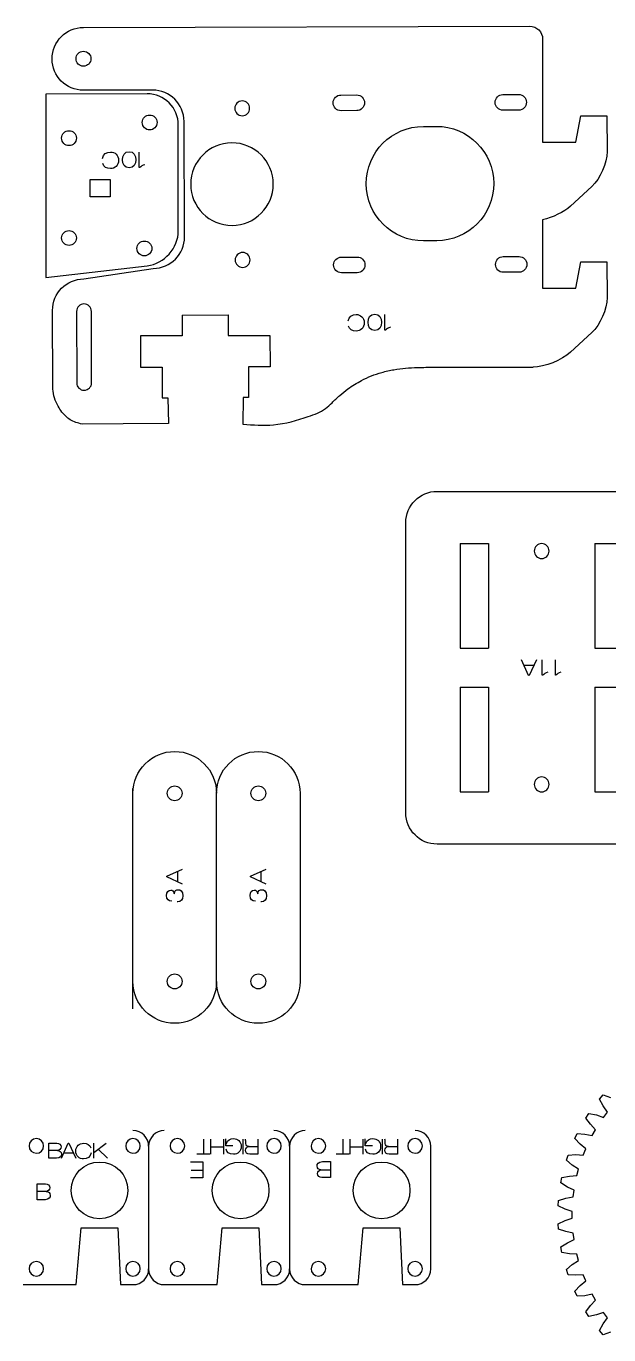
# Model space of a CAD drawing. Header units: millimetres. Extents: x -1146 to -38, y -868 to -122.
# Drawn here: x -704.4 to -592.9, y -519.6 to -269.3 of the extents above; entities that cross this region are included whole.
import ezdxf

# ---------------------------------------------------------------- set-up
doc = ezdxf.new("R2010")
doc.units = ezdxf.units.MM
doc.layers.add('CUTS', color=1, linetype='Continuous', true_color=0xff0000)
doc.layers.add('TEXT', color=5, linetype='Continuous', true_color=0x0000ff)

msp = doc.modelspace()

# ---------------------------------------------------------------- linework, layer by layer
at = {"layer": 'CUTS', "color": 1, "lineweight": 25, "true_color": 0xff0000}
for p, q in [((-693.49, -269.49), (-608.05, -269.25)), ((-674.57, -324.51), (-665.77, -324.49)), ((-674.57, -324.51), (-674.57, -328.46)), ((-665.77, -324.49), (-665.77, -328.43)), ((-674.57, -328.46), (-682.57, -328.49)), ((-682.57, -328.49), (-682.56, -334.49)), ((-665.77, -328.43), (-657.77, -328.4)), ((-657.77, -328.4), (-657.76, -334.41)), ((-682.56, -334.49), (-678.38, -334.47)), ((-678.38, -334.47), (-678.38, -340.32)), ((-657.76, -334.41), (-661.9, -334.42)), ((-661.9, -334.42), (-661.9, -340.27)), ((-627.94, -334.51), (-607.4, -334.49)), ((-699.33, -338.68), (-699.35, -338.24)), ((-678.38, -340.32), (-677.33, -340.32)), ((-677.33, -340.32), (-677.2, -345.27)), ((-662.93, -340.3), (-662.95, -345.4)), ((-661.9, -340.27), (-662.93, -340.3)), ((-685.9, -345.35), (-693.74, -345.39)), ((-677.2, -345.27), (-685.9, -345.35)), ((-625.76, -358.24), (-585.77, -358.24)), ((-621.36, -368.24), (-615.96, -368.24)), ((-621.36, -368.24), (-621.36, -388.24)), ((-615.96, -368.24), (-615.96, -388.24)), ((-595.56, -368.24), (-590.16, -368.24)), ((-595.56, -368.24), (-595.56, -388.24)), ((-621.36, -388.24), (-615.96, -388.24)), ((-595.56, -388.24), (-590.16, -388.24)), ((-621.36, -395.73), (-615.96, -395.73)), ((-621.36, -395.73), (-621.36, -415.73)), ((-615.96, -395.73), (-615.96, -415.73)), ((-595.56, -395.73), (-590.16, -395.73)), ((-595.56, -395.73), (-595.56, -415.73)), ((-621.36, -415.73), (-615.96, -415.73)), ((-595.56, -415.73), (-590.16, -415.73))]:
    msp.add_line(p, q, dxfattribs=at)
for points in [[(-605.57, -271.72), (-605.57, -291.42), (-599.24, -291.42), (-598.26, -286.4), (-593.26, -286.39), (-593.24, -293.23)], [(-681.3, -282.17), (-700.67, -282.23), (-700.67, -317.34), (-681.27, -315.09)], [(-680.23, -281.49), (-693.46, -281.5)], [(-644.18, -282.42), (-641.17, -282.41), (-641.17, -282.41)], [(-613.18, -282.33), (-610.17, -282.32), (-610.17, -282.32)], [(-610.16, -285.32), (-613.17, -285.33)], [(-674.11, -309.56), (-674.21, -287.47)], [(-641.16, -285.41), (-644.17, -285.42)], [(-675.31, -308.4), (-675.31, -288.18), (-675.31, -288.18)], [(-675.31, -308.4), (-675.31, -288.18), (-675.31, -288.18)], [(-628.41, -288.42), (-625.91, -288.42), (-625.91, -288.42)], [(-692.18, -299.31), (-692.18, -298.59), (-688.38, -298.59), (-688.38, -301.89), (-692.18, -301.89), (-692.18, -299.31), (-692.18, -299.31)], [(-596.17, -299.94), (-600.26, -303.7)], [(-605.57, -306.3), (-605.57, -306.29), (-605.57, -319.37), (-599.24, -319.37), (-598.26, -314.35), (-593.26, -314.33), (-593.24, -321.18)], [(-625.85, -310.32), (-628.35, -310.32)], [(-644.1, -313.42), (-641.09, -313.41), (-641.09, -313.41)], [(-613.1, -313.33), (-610.09, -313.32), (-610.09, -313.32)], [(-693.4, -317.61), (-680.1, -315.58)], [(-641.08, -316.41), (-644.09, -316.42)], [(-610.08, -316.32), (-613.09, -316.33)], [(-699.35, -338.24), (-699.39, -323.63)], [(-694.8, -323.82), (-694.77, -337.48), (-694.77, -337.48)], [(-691.92, -337.47), (-691.95, -323.81)], [(-596.17, -327.88), (-600.26, -331.64)], [(-631.76, -419.73), (-631.76, -364.24)], [(-684, -457.25), (-684.01, -415.07)], [(-668, -452), (-668, -416)], [(-652, -416), (-652, -452), (-652, -452)], [(-585.76, -425.73), (-625.76, -425.73)], [(-592.59, -519.12), (-594, -519.6), (-594.68, -518.79), (-593.98, -517.49), (-593.16, -516.33), (-593.92, -515.31), (-595.26, -515.77), (-596.71, -516.07), (-597.29, -515.18), (-596.43, -513.98), (-595.47, -512.94), (-596.09, -511.82), (-597.48, -512.11), (-598.96, -512.22), (-599.42, -511.27), (-598.41, -510.18), (-597.32, -509.27), (-597.8, -508.09), (-599.22, -508.19), (-600.7, -508.11), (-601.03, -507.11), (-599.89, -506.16), (-598.69, -505.4), (-599.02, -504.17), (-600.44, -504.09), (-601.89, -503.82), (-602.09, -502.78), (-600.84, -501.99), (-599.56, -501.39), (-599.72, -500.12), (-601.12, -499.86), (-602.53, -499.41), (-602.6, -498.36), (-601.26, -497.73), (-599.9, -497.29), (-599.9, -496.02), (-601.26, -495.58), (-602.6, -494.95), (-602.53, -493.9), (-601.12, -493.45), (-599.72, -493.19), (-599.56, -491.92), (-600.84, -491.32), (-602.09, -490.53), (-601.89, -489.49), (-600.44, -489.22), (-599.02, -489.15), (-598.69, -487.91), (-599.89, -487.15), (-601.03, -486.2), (-600.7, -485.2), (-599.22, -485.12), (-597.8, -485.22), (-597.32, -484.04), (-598.41, -483.13), (-599.42, -482.04), (-598.96, -481.09), (-597.48, -481.2), (-596.09, -481.49), (-595.47, -480.37), (-596.43, -479.33), (-597.29, -478.13), (-596.71, -477.24), (-595.26, -477.54), (-593.92, -478), (-593.16, -476.98), (-593.98, -475.82), (-594.68, -474.52), (-594, -473.71), (-592.59, -474.19)], [(-680.99, -483.53), (-680.99, -507)], [(-654, -483.53), (-654, -507)], [(-627, -507), (-627, -483.53)], [(-704.99, -510), (-694.89, -510), (-693.89, -499.15), (-686.89, -499.15), (-686.89, -499.15), (-686.39, -510), (-683.99, -510)], [(-677.99, -510), (-667.9, -510), (-666.9, -499.15), (-659.9, -499.15), (-659.9, -499.15), (-659.4, -510), (-657, -510)], [(-651, -510), (-640.9, -510), (-639.9, -499.15), (-632.9, -499.15), (-632.9, -499.15), (-632.4, -510), (-630, -510)]]:
    msp.add_lwpolyline(points, dxfattribs=at)
for points in [[(-699.48, -275.52), (-699.49, -272.2), (-696.81, -269.49), (-693.49, -269.49)], [(-608.05, -269.25), (-606.68, -269.25), (-605.58, -270.35), (-605.57, -271.72)], [(-694.89, -275.49), (-694.89, -274.7), (-694.25, -274.06), (-693.47, -274.06)], [(-693.47, -274.06), (-692.68, -274.06), (-692.04, -274.7), (-692.04, -275.49)], [(-693.46, -281.5), (-696.77, -281.51), (-699.47, -278.83), (-699.48, -275.52)], [(-693.47, -276.91), (-694.25, -276.91), (-694.89, -276.27), (-694.89, -275.49)], [(-692.04, -275.49), (-692.04, -276.27), (-692.68, -276.91), (-693.47, -276.91)], [(-675.31, -288.18), (-675.3, -284.87), (-677.98, -282.18), (-681.3, -282.17)], [(-674.21, -287.47), (-674.22, -284.16), (-676.92, -281.48), (-680.23, -281.49)], [(-645.68, -283.92), (-645.68, -283.09), (-645.01, -282.42), (-644.18, -282.42)], [(-641.17, -282.41), (-640.34, -282.4), (-639.67, -283.08), (-639.67, -283.9)], [(-614.68, -283.84), (-614.68, -283.01), (-614.01, -282.33), (-613.18, -282.33)], [(-610.17, -282.32), (-609.34, -282.32), (-608.67, -282.99), (-608.67, -283.82)], [(-663.09, -283.54), (-663.87, -283.54), (-664.51, -284.18), (-664.51, -284.97)], [(-664.51, -284.97), (-664.51, -285.75), (-663.87, -286.39), (-663.08, -286.39)], [(-661.66, -284.96), (-661.66, -284.17), (-662.3, -283.53), (-663.09, -283.54)], [(-663.08, -286.39), (-662.29, -286.38), (-661.66, -285.74), (-661.66, -284.96)], [(-644.17, -285.42), (-645, -285.42), (-645.67, -284.75), (-645.68, -283.92)], [(-639.67, -283.9), (-639.66, -284.73), (-640.33, -285.41), (-641.16, -285.41)], [(-613.17, -285.33), (-614, -285.33), (-614.67, -284.66), (-614.68, -283.84)], [(-608.67, -283.82), (-608.66, -284.65), (-609.33, -285.32), (-610.16, -285.32)], [(-682.23, -287.67), (-682.23, -286.89), (-681.6, -286.25), (-680.81, -286.25)], [(-680.81, -289.1), (-681.6, -289.1), (-682.23, -288.46), (-682.23, -287.67)], [(-680.81, -286.25), (-680.02, -286.25), (-679.38, -286.89), (-679.38, -287.67)], [(-679.38, -287.67), (-679.38, -288.46), (-680.02, -289.1), (-680.81, -289.1)], [(-697.66, -290.67), (-697.66, -289.89), (-697.02, -289.25), (-696.23, -289.25)], [(-696.23, -289.25), (-695.44, -289.25), (-694.81, -289.89), (-694.81, -290.67)], [(-639.33, -299.4), (-639.35, -293.35), (-634.46, -288.44), (-628.41, -288.42)], [(-625.91, -288.42), (-619.86, -288.4), (-614.94, -293.29), (-614.93, -299.34)], [(-696.23, -292.1), (-697.02, -292.1), (-697.66, -291.46), (-697.66, -290.67)], [(-694.81, -290.67), (-694.81, -291.46), (-695.44, -292.1), (-696.23, -292.1)], [(-665.07, -291.57), (-669.43, -291.59), (-672.96, -295.13), (-672.94, -299.5)], [(-657.14, -299.45), (-657.16, -295.09), (-660.7, -291.56), (-665.07, -291.57)], [(-593.24, -293.23), (-593.23, -295.43), (-594.55, -298.45), (-596.17, -299.94)], [(-672.94, -299.5), (-672.93, -303.86), (-669.39, -307.38), (-665.02, -307.37)], [(-665.02, -307.37), (-660.66, -307.36), (-657.13, -303.81), (-657.14, -299.45)], [(-628.35, -310.32), (-634.4, -310.34), (-639.31, -305.45), (-639.33, -299.4)], [(-614.93, -299.34), (-614.91, -305.38), (-619.8, -310.3), (-625.85, -310.32)], [(-600.26, -303.7), (-601.46, -304.8), (-603.7, -305.84), (-605.57, -306.3)], [(-697.66, -309.77), (-697.66, -308.99), (-697.02, -308.35), (-696.23, -308.35)], [(-696.23, -311.2), (-697.02, -311.2), (-697.66, -310.56), (-697.66, -309.77)], [(-696.23, -308.35), (-695.44, -308.35), (-694.81, -308.99), (-694.81, -309.77)], [(-694.81, -309.77), (-694.81, -310.56), (-695.44, -311.2), (-696.23, -311.2)], [(-683.24, -311.77), (-683.24, -310.99), (-682.6, -310.35), (-681.81, -310.35)], [(-681.81, -310.35), (-681.02, -310.35), (-680.38, -310.99), (-680.38, -311.77)], [(-681.27, -315.09), (-677.99, -314.71), (-675.31, -311.7), (-675.31, -308.4)], [(-680.1, -315.58), (-676.78, -315.57), (-674.1, -312.88), (-674.11, -309.56)], [(-681.81, -313.2), (-682.6, -313.2), (-683.24, -312.56), (-683.24, -311.77)], [(-680.38, -311.77), (-680.38, -312.56), (-681.02, -313.2), (-681.81, -313.2)], [(-663.01, -312.54), (-663.8, -312.55), (-664.43, -313.18), (-664.43, -313.97)], [(-661.58, -313.96), (-661.58, -313.18), (-662.22, -312.54), (-663.01, -312.54)], [(-664.43, -313.97), (-664.43, -314.76), (-663.79, -315.4), (-663, -315.39)], [(-663, -315.39), (-662.21, -315.39), (-661.58, -314.75), (-661.58, -313.96)], [(-645.59, -314.92), (-645.59, -314.09), (-644.92, -313.42), (-644.1, -313.42)], [(-644.09, -316.42), (-644.92, -316.42), (-645.59, -315.75), (-645.59, -314.92)], [(-641.09, -313.41), (-640.26, -313.4), (-639.58, -314.08), (-639.58, -314.9)], [(-639.58, -314.9), (-639.58, -315.73), (-640.25, -316.41), (-641.08, -316.41)], [(-614.59, -314.84), (-614.59, -314.01), (-613.92, -313.33), (-613.1, -313.33)], [(-613.09, -316.33), (-613.92, -316.34), (-614.59, -315.66), (-614.59, -314.84)], [(-610.09, -313.32), (-609.26, -313.32), (-608.58, -313.99), (-608.58, -314.82)], [(-608.58, -314.82), (-608.58, -315.65), (-609.25, -316.32), (-610.08, -316.32)], [(-699.39, -323.63), (-699.4, -320.31), (-696.72, -317.62), (-693.4, -317.61)], [(-693.38, -322.39), (-694.17, -322.39), (-694.8, -323.03), (-694.8, -323.82)], [(-691.95, -323.81), (-691.95, -323.02), (-692.59, -322.39), (-693.38, -322.39)], [(-593.24, -321.18), (-593.23, -323.38), (-594.55, -326.4), (-596.17, -327.88)], [(-600.26, -331.64), (-601.88, -333.13), (-605.2, -334.49), (-607.4, -334.49)], [(-694.77, -337.48), (-694.76, -338.27), (-694.12, -338.9), (-693.34, -338.9)], [(-693.34, -338.9), (-692.55, -338.9), (-691.91, -338.26), (-691.92, -337.47)], [(-631.76, -364.24), (-631.76, -360.93), (-629.07, -358.24), (-625.76, -358.24)], [(-605.76, -368.24), (-606.55, -368.24), (-607.19, -368.88), (-607.19, -369.67)], [(-607.19, -369.67), (-607.19, -370.45), (-606.55, -371.09), (-605.76, -371.09)], [(-604.34, -369.67), (-604.34, -368.88), (-604.97, -368.24), (-605.76, -368.24)], [(-605.76, -371.09), (-604.97, -371.09), (-604.34, -370.45), (-604.34, -369.67)], [(-684, -416), (-684, -411.58), (-680.42, -408), (-676, -408)], [(-676, -408), (-671.58, -408), (-668, -411.58), (-668, -416)], [(-668, -416), (-668, -411.58), (-664.42, -408), (-660, -408)], [(-660, -408), (-655.58, -408), (-652, -411.58), (-652, -416)], [(-605.76, -412.88), (-606.55, -412.88), (-607.19, -413.52), (-607.19, -414.3)], [(-604.34, -414.3), (-604.34, -413.52), (-604.97, -412.88), (-605.76, -412.88)], [(-677.42, -416), (-677.42, -415.21), (-676.79, -414.58), (-676, -414.58)], [(-676, -414.58), (-675.21, -414.58), (-674.58, -415.21), (-674.58, -416)], [(-661.42, -416), (-661.42, -415.21), (-660.79, -414.58), (-660, -414.58)], [(-660, -414.58), (-659.21, -414.58), (-658.58, -415.21), (-658.58, -416)], [(-607.19, -414.3), (-607.19, -415.09), (-606.55, -415.73), (-605.76, -415.73)], [(-605.76, -415.73), (-604.97, -415.73), (-604.34, -415.09), (-604.34, -414.3)], [(-676, -417.43), (-676.79, -417.43), (-677.42, -416.79), (-677.42, -416)], [(-674.58, -416), (-674.58, -416.79), (-675.21, -417.43), (-676, -417.43)], [(-660, -417.43), (-660.79, -417.43), (-661.42, -416.79), (-661.42, -416)], [(-658.58, -416), (-658.58, -416.79), (-659.21, -417.43), (-660, -417.43)], [(-625.76, -425.73), (-629.07, -425.73), (-631.76, -423.04), (-631.76, -419.73)], [(-677.42, -452), (-677.42, -451.21), (-676.79, -450.57), (-676, -450.57)], [(-676, -450.57), (-675.21, -450.57), (-674.58, -451.21), (-674.58, -452)], [(-661.42, -452), (-661.42, -451.21), (-660.79, -450.57), (-660, -450.57)], [(-660, -450.57), (-659.21, -450.57), (-658.58, -451.21), (-658.58, -452)], [(-676, -460), (-680.42, -460), (-684, -456.42), (-684, -452)], [(-676, -453.42), (-676.79, -453.42), (-677.42, -452.79), (-677.42, -452)], [(-668, -452), (-668, -456.42), (-671.58, -460), (-676, -460)], [(-674.58, -452), (-674.58, -452.79), (-675.21, -453.42), (-676, -453.42)], [(-660, -460), (-664.42, -460), (-668, -456.42), (-668, -452)], [(-660, -453.42), (-660.79, -453.42), (-661.42, -452.79), (-661.42, -452)], [(-652, -452), (-652, -456.42), (-655.58, -460), (-660, -460)], [(-658.58, -452), (-658.58, -452.79), (-659.21, -453.42), (-660, -453.42)], [(-680.99, -483.53), (-680.99, -481.88), (-682.34, -480.53), (-683.99, -480.53)], [(-677.99, -480.53), (-679.65, -480.53), (-680.99, -481.88), (-680.99, -483.53)], [(-654, -483.53), (-654, -481.88), (-655.34, -480.53), (-657, -480.53)], [(-651, -480.53), (-652.65, -480.53), (-654, -481.88), (-654, -483.53)], [(-627, -483.53), (-627, -481.88), (-628.34, -480.53), (-630, -480.53)], [(-702.48, -482.07), (-703.26, -482.06), (-703.89, -482.69), (-703.89, -483.46)], [(-701.09, -483.47), (-701.09, -482.7), (-701.71, -482.07), (-702.48, -482.07)], [(-683.99, -482.07), (-684.76, -482.06), (-685.39, -482.69), (-685.39, -483.46)], [(-682.59, -483.47), (-682.59, -482.7), (-683.21, -482.07), (-683.99, -482.07)], [(-675.49, -482.07), (-676.26, -482.06), (-676.89, -482.69), (-676.89, -483.46)], [(-674.09, -483.47), (-674.09, -482.7), (-674.71, -482.07), (-675.49, -482.07)], [(-656.99, -482.07), (-657.76, -482.06), (-658.39, -482.69), (-658.4, -483.46)], [(-655.6, -483.47), (-655.59, -482.7), (-656.22, -482.07), (-656.99, -482.07)], [(-648.49, -482.07), (-649.26, -482.06), (-649.89, -482.69), (-649.9, -483.46)], [(-647.1, -483.47), (-647.09, -482.7), (-647.72, -482.07), (-648.49, -482.07)], [(-629.99, -482.07), (-630.77, -482.06), (-631.4, -482.69), (-631.4, -483.46)], [(-628.6, -483.47), (-628.6, -482.7), (-629.22, -482.07), (-629.99, -482.07)], [(-703.89, -483.46), (-703.89, -484.23), (-703.27, -484.86), (-702.49, -484.86)], [(-702.49, -484.86), (-701.72, -484.87), (-701.09, -484.24), (-701.09, -483.47)], [(-685.39, -483.46), (-685.4, -484.23), (-684.77, -484.86), (-684, -484.86)], [(-684, -484.86), (-683.22, -484.87), (-682.59, -484.24), (-682.59, -483.47)], [(-676.89, -483.46), (-676.9, -484.23), (-676.27, -484.86), (-675.5, -484.86)], [(-675.5, -484.86), (-674.72, -484.87), (-674.1, -484.24), (-674.09, -483.47)], [(-658.4, -483.46), (-658.4, -484.23), (-657.77, -484.86), (-657, -484.86)], [(-657, -484.86), (-656.23, -484.87), (-655.6, -484.24), (-655.6, -483.47)], [(-649.9, -483.46), (-649.9, -484.23), (-649.27, -484.86), (-648.5, -484.86)], [(-648.5, -484.86), (-647.73, -484.87), (-647.1, -484.24), (-647.1, -483.47)], [(-631.4, -483.46), (-631.4, -484.23), (-630.78, -484.86), (-630, -484.86)], [(-630, -484.86), (-629.23, -484.87), (-628.6, -484.24), (-628.6, -483.47)], [(-695.82, -491.96), (-695.82, -488.97), (-693.39, -486.54), (-690.39, -486.54)], [(-690.39, -486.54), (-687.39, -486.54), (-684.97, -488.97), (-684.97, -491.96)], [(-668.82, -491.96), (-668.82, -488.97), (-666.39, -486.54), (-663.39, -486.54)], [(-663.39, -486.54), (-660.4, -486.54), (-657.97, -488.97), (-657.97, -491.96)], [(-641.82, -491.96), (-641.82, -488.97), (-639.39, -486.54), (-636.4, -486.54)], [(-636.4, -486.54), (-633.4, -486.54), (-630.97, -488.97), (-630.97, -491.96)], [(-690.39, -497.39), (-693.39, -497.39), (-695.82, -494.96), (-695.82, -491.96)], [(-684.97, -491.96), (-684.97, -494.96), (-687.39, -497.39), (-690.39, -497.39)], [(-663.39, -497.39), (-666.39, -497.39), (-668.82, -494.96), (-668.82, -491.96)], [(-657.97, -491.96), (-657.97, -494.96), (-660.4, -497.39), (-663.39, -497.39)], [(-636.4, -497.39), (-639.39, -497.39), (-641.82, -494.96), (-641.82, -491.96)], [(-630.97, -491.96), (-630.97, -494.96), (-633.4, -497.39), (-636.4, -497.39)], [(-702.48, -505.57), (-703.26, -505.56), (-703.89, -506.19), (-703.89, -506.96)], [(-701.09, -506.97), (-701.09, -506.2), (-701.71, -505.57), (-702.48, -505.57)], [(-683.99, -505.57), (-684.76, -505.56), (-685.39, -506.19), (-685.39, -506.96)], [(-682.59, -506.97), (-682.59, -506.2), (-683.21, -505.57), (-683.99, -505.57)], [(-675.49, -505.57), (-676.26, -505.56), (-676.89, -506.19), (-676.89, -506.96)], [(-674.09, -506.97), (-674.09, -506.2), (-674.71, -505.57), (-675.49, -505.57)], [(-656.99, -505.57), (-657.76, -505.56), (-658.39, -506.19), (-658.4, -506.96)], [(-655.6, -506.97), (-655.59, -506.2), (-656.22, -505.57), (-656.99, -505.57)], [(-648.49, -505.57), (-649.26, -505.56), (-649.89, -506.19), (-649.9, -506.96)], [(-647.1, -506.97), (-647.09, -506.2), (-647.72, -505.57), (-648.49, -505.57)], [(-629.99, -505.57), (-630.77, -505.56), (-631.4, -506.19), (-631.4, -506.96)], [(-628.6, -506.97), (-628.6, -506.2), (-629.22, -505.57), (-629.99, -505.57)], [(-703.89, -506.96), (-703.89, -507.73), (-703.27, -508.36), (-702.49, -508.37)], [(-702.49, -508.37), (-701.72, -508.37), (-701.09, -507.74), (-701.09, -506.97)], [(-685.39, -506.96), (-685.4, -507.73), (-684.77, -508.36), (-684, -508.37)], [(-684, -508.37), (-683.22, -508.37), (-682.59, -507.74), (-682.59, -506.97)], [(-683.99, -510), (-682.34, -510), (-680.99, -508.66), (-680.99, -507)], [(-680.99, -507), (-680.99, -508.66), (-679.65, -510), (-677.99, -510)], [(-676.89, -506.96), (-676.9, -507.73), (-676.27, -508.36), (-675.5, -508.37)], [(-675.5, -508.37), (-674.72, -508.37), (-674.1, -507.74), (-674.09, -506.97)], [(-658.4, -506.96), (-658.4, -507.73), (-657.77, -508.36), (-657, -508.37)], [(-657, -508.37), (-656.23, -508.37), (-655.6, -507.74), (-655.6, -506.97)], [(-657, -510), (-655.34, -510), (-654, -508.66), (-654, -507)], [(-654, -507), (-654, -508.66), (-652.65, -510), (-651, -510)], [(-649.9, -506.96), (-649.9, -507.73), (-649.27, -508.36), (-648.5, -508.37)], [(-648.5, -508.37), (-647.73, -508.37), (-647.1, -507.74), (-647.1, -506.97)], [(-631.4, -506.96), (-631.4, -507.73), (-630.78, -508.36), (-630, -508.37)], [(-630, -508.37), (-629.23, -508.37), (-628.6, -507.74), (-628.6, -506.97)], [(-630, -510), (-628.34, -510), (-627, -508.66), (-627, -507)]]:
    msp.add_open_spline(points, degree=3, dxfattribs=at)
for points, knots in [([(-662.95, -345.4), (-660.98, -345.54), (-656.72, -345.84), (-651.44, -344.34), (-647.57, -342.91), (-645.78, -341.2), (-644.43, -339.88), (-642.57, -338.4), (-639.97, -336.76), (-636.95, -335.58), (-633.36, -334.78), (-630.52, -334.54), (-628.48, -334.52), (-627.94, -334.51)], [0, 0, 0, 0, 5.875427, 12.707763, 16.361945, 17.995967, 20.0759, 22.036762, 25.11717, 29.265572, 31.675807, 36.152851, 37.779355, 37.779355, 37.779355, 37.779355]), ([(-693.74, -345.39), (-694.54, -345.17), (-696.04, -344.77), (-697.46, -343.31), (-698.42, -341.86), (-699.08, -340.39), (-699.25, -339.24), (-699.33, -338.68)], [0, 0, 0, 0, 2.433095, 4.57217, 5.897493, 7.664195, 9.361944, 9.361944, 9.361944, 9.361944])]:
    msp.add_open_spline(points, degree=3, knots=knots, dxfattribs=at)
at = {"layer": 'TEXT', "color": 5, "lineweight": 25, "true_color": 0x0000ff}
for points in [[(-682.67, -296.31), (-682.78, -296.31), (-682.78, -293.33)], [(-635.65, -327.39), (-635.76, -327.39), (-635.76, -324.41)], [(-606.76, -390.47), (-608.15, -393.49), (-608.26, -393.49), (-609.64, -390.47)], [(-605.53, -393.42), (-605.64, -393.42), (-605.64, -390.44)], [(-603.03, -393.42), (-603.14, -393.42), (-603.14, -390.44)], [(-609.19, -391.47), (-607.21, -391.47)], [(-674.49, -433.38), (-677.51, -431.99), (-677.51, -431.88), (-674.49, -430.49)], [(-658.49, -433.38), (-661.51, -431.99), (-661.51, -431.88), (-658.49, -430.49)], [(-675.49, -430.95), (-675.49, -432.93)], [(-659.49, -430.95), (-659.49, -432.93)], [(-676.11, -435.22), (-676.1, -435.22)], [(-660.11, -435.22), (-660.1, -435.22)], [(-700.11, -482.95), (-698.55, -482.95)], [(-698.65, -485.82), (-700.11, -485.82), (-700.11, -482.95), (-700.11, -482.95)], [(-697.69, -485.82), (-696.37, -482.95), (-696.26, -482.95), (-694.94, -485.82)], [(-691.5, -484.75), (-689.14, -482.95)], [(-691.5, -485.82), (-691.5, -482.95)], [(-670.51, -482.18), (-670.51, -485.02)], [(-669.12, -485.05), (-669.12, -482.18)], [(-666.66, -482.18), (-666.66, -485.05)], [(-664.87, -483.46), (-666.22, -483.46), (-666.22, -482.11)], [(-662.92, -485.05), (-662.92, -482.18)], [(-660.07, -482.18), (-660.07, -485.05), (-661.65, -485.05)], [(-643.82, -482.18), (-643.82, -485.02)], [(-642.42, -485.05), (-642.42, -482.18)], [(-639.96, -482.18), (-639.96, -485.05)], [(-638.17, -483.46), (-639.52, -483.46), (-639.52, -482.11)], [(-636.23, -485.05), (-636.23, -482.18)], [(-633.38, -482.18), (-633.38, -485.05), (-634.96, -485.05)], [(-698.41, -484.32), (-700.11, -484.31)], [(-698.41, -484.31), (-698.41, -484.32)], [(-695.38, -484.87), (-697.26, -484.87)], [(-690.63, -484.09), (-688.88, -485.82)], [(-669.31, -485.05), (-671.79, -485.05)], [(-666.66, -483.71), (-669.12, -483.71)], [(-661.76, -483.58), (-661.76, -483.57)], [(-661.76, -483.57), (-660.07, -483.57)], [(-642.62, -485.05), (-645.1, -485.05)], [(-639.96, -483.71), (-642.42, -483.71)], [(-635.07, -483.58), (-635.06, -483.57), (-633.38, -483.57)], [(-672.99, -486.52), (-670.61, -486.52), (-670.61, -489.54), (-672.96, -489.54)], [(-670.61, -488.14), (-672.87, -488.14)], [(-648, -488.05), (-646.21, -488.05)], [(-648, -488.05), (-648, -488.05)], [(-647.74, -486.47), (-646.21, -486.47), (-646.21, -489.49), (-646.21, -489.49)], [(-646.21, -489.49), (-647.85, -489.49)], [(-702.36, -490.73), (-700.72, -490.73)], [(-700.83, -493.75), (-702.36, -493.75), (-702.36, -490.73), (-702.36, -490.73)], [(-700.58, -492.17), (-702.36, -492.16)], [(-700.58, -492.16), (-700.58, -492.17)]]:
    msp.add_lwpolyline(points, dxfattribs=at)
for points in [[(-689.82, -294.54), (-689.73, -293.74), (-689, -293.33), (-688.3, -293.33)], [(-688.3, -293.33), (-687.44, -293.33), (-686.74, -293.91), (-686.74, -294.91)], [(-686.74, -294.91), (-686.74, -295.91), (-687.44, -296.49), (-688.3, -296.49)], [(-685.98, -294.82), (-685.98, -293.98), (-685.65, -293.26), (-684.72, -293.26)], [(-684.72, -296.38), (-685.65, -296.38), (-685.98, -295.66), (-685.98, -294.82)], [(-684.72, -293.26), (-683.79, -293.26), (-683.45, -293.98), (-683.45, -294.82)], [(-683.45, -294.82), (-683.45, -295.66), (-683.79, -296.38), (-684.72, -296.38)], [(-688.3, -296.49), (-689.02, -296.49), (-689.59, -296.2), (-689.75, -295.54)], [(-681.73, -295.75), (-682.19, -295.86), (-682.49, -296.1), (-682.67, -296.31)], [(-642.8, -325.63), (-642.71, -324.82), (-641.98, -324.41), (-641.29, -324.41)], [(-641.29, -324.41), (-640.42, -324.41), (-639.72, -324.99), (-639.72, -325.99)], [(-638.97, -325.9), (-638.97, -325.06), (-638.63, -324.35), (-637.7, -324.35)], [(-637.7, -324.35), (-636.77, -324.35), (-636.44, -325.06), (-636.44, -325.9)], [(-641.29, -327.57), (-642, -327.57), (-642.57, -327.28), (-642.73, -326.62)], [(-639.72, -325.99), (-639.72, -326.99), (-640.42, -327.57), (-641.29, -327.57)], [(-637.7, -327.46), (-638.63, -327.46), (-638.97, -326.74), (-638.97, -325.9)], [(-636.44, -325.9), (-636.44, -326.74), (-636.77, -327.46), (-637.7, -327.46)], [(-634.71, -326.83), (-635.17, -326.94), (-635.47, -327.18), (-635.65, -327.39)], [(-604.59, -392.86), (-605.04, -392.97), (-605.35, -393.21), (-605.53, -393.42)], [(-602.09, -392.86), (-602.54, -392.97), (-602.85, -393.21), (-603.03, -393.42)], [(-677.56, -435.54), (-677.56, -434.83), (-677.24, -434.52), (-676.77, -434.52)], [(-676.55, -436.67), (-677.17, -436.64), (-677.56, -436.38), (-677.56, -435.54)], [(-676.77, -434.52), (-676.48, -434.52), (-676.16, -434.69), (-676.11, -435.22)], [(-676.1, -435.22), (-676.03, -434.65), (-675.7, -434.45), (-675.3, -434.45)], [(-675.3, -434.45), (-674.97, -434.45), (-674.44, -434.67), (-674.44, -435.61)], [(-661.56, -435.54), (-661.56, -434.83), (-661.24, -434.52), (-660.77, -434.52)], [(-660.55, -436.67), (-661.17, -436.64), (-661.56, -436.38), (-661.56, -435.54)], [(-660.77, -434.52), (-660.48, -434.52), (-660.16, -434.69), (-660.11, -435.22)], [(-660.1, -435.22), (-660.03, -434.65), (-659.7, -434.45), (-659.3, -434.45)], [(-659.3, -434.45), (-658.97, -434.45), (-658.44, -434.67), (-658.44, -435.61)], [(-675.42, -436.75), (-675.45, -436.75), (-675.48, -436.75), (-675.52, -436.75)], [(-674.44, -435.61), (-674.44, -436.39), (-674.83, -436.75), (-675.42, -436.75)], [(-659.42, -436.75), (-659.45, -436.75), (-659.48, -436.75), (-659.52, -436.75)], [(-658.44, -435.61), (-658.44, -436.39), (-658.83, -436.75), (-659.42, -436.75)], [(-698.55, -482.95), (-698.09, -482.95), (-697.77, -483.2), (-697.77, -483.66)], [(-694.93, -484.45), (-694.93, -483.5), (-694.26, -482.95), (-693.44, -482.95)], [(-693.44, -482.95), (-692.76, -482.95), (-692.22, -483.23), (-692.07, -483.85)], [(-666.22, -483.46), (-666.18, -483.12), (-666.12, -482.98), (-666.12, -482.98)], [(-666.12, -482.98), (-665.92, -482.32), (-665.36, -482.05), (-664.76, -482.05)], [(-664.76, -482.05), (-663.94, -482.05), (-663.28, -482.6), (-663.28, -483.55)], [(-662.39, -482.97), (-662.39, -482.86), (-662.4, -482.29), (-662.46, -482.18)], [(-661.76, -483.57), (-662.2, -483.57), (-662.39, -483.36), (-662.39, -482.97)], [(-639.52, -483.46), (-639.48, -483.12), (-639.42, -482.98), (-639.42, -482.98)], [(-639.42, -482.98), (-639.22, -482.32), (-638.67, -482.05), (-638.07, -482.05)], [(-638.07, -482.05), (-637.25, -482.05), (-636.58, -482.6), (-636.58, -483.55)], [(-635.7, -482.97), (-635.7, -482.86), (-635.71, -482.29), (-635.76, -482.18)], [(-635.06, -483.57), (-635.5, -483.57), (-635.7, -483.36), (-635.7, -482.97)], [(-697.69, -485.04), (-697.69, -485.38), (-697.9, -485.82), (-698.65, -485.82)], [(-697.77, -483.66), (-697.77, -484), (-698.07, -484.32), (-698.41, -484.31)], [(-698.41, -484.32), (-698.03, -484.34), (-697.69, -484.54), (-697.69, -485.04)], [(-693.44, -485.95), (-694.26, -485.95), (-694.93, -485.4), (-694.93, -484.45)], [(-692, -484.8), (-692.08, -485.57), (-692.78, -485.95), (-693.44, -485.95)], [(-664.76, -485.05), (-665.66, -485.05), (-666.07, -484.65), (-666.18, -484.09)], [(-663.28, -483.55), (-663.28, -484.5), (-663.94, -485.05), (-664.76, -485.05)], [(-662.44, -484.26), (-662.44, -483.99), (-662.26, -483.61), (-661.76, -483.58)], [(-661.65, -485.05), (-662.23, -485.05), (-662.44, -484.77), (-662.44, -484.26)], [(-638.07, -485.05), (-638.96, -485.05), (-639.38, -484.65), (-639.48, -484.09)], [(-636.58, -483.55), (-636.58, -484.5), (-637.25, -485.05), (-638.07, -485.05)], [(-635.75, -484.26), (-635.75, -483.99), (-635.56, -483.61), (-635.07, -483.58)], [(-634.96, -485.05), (-635.53, -485.05), (-635.75, -484.77), (-635.75, -484.26)], [(-648.76, -487.29), (-648.76, -486.94), (-648.54, -486.47), (-647.74, -486.47)], [(-648, -488.05), (-648.39, -488.03), (-648.76, -487.82), (-648.76, -487.29)], [(-648.67, -488.74), (-648.67, -488.38), (-648.35, -488.05), (-648, -488.05)], [(-647.85, -489.49), (-648.33, -489.49), (-648.67, -489.23), (-648.67, -488.74)], [(-699.82, -492.93), (-699.82, -493.28), (-700.04, -493.75), (-700.83, -493.75)], [(-700.72, -490.73), (-700.24, -490.73), (-699.91, -490.99), (-699.91, -491.48)], [(-699.91, -491.48), (-699.91, -491.83), (-700.22, -492.17), (-700.58, -492.16)], [(-700.58, -492.17), (-700.18, -492.19), (-699.82, -492.4), (-699.82, -492.93)]]:
    msp.add_open_spline(points, degree=3, dxfattribs=at)

doc.saveas('drawing.dxf')
